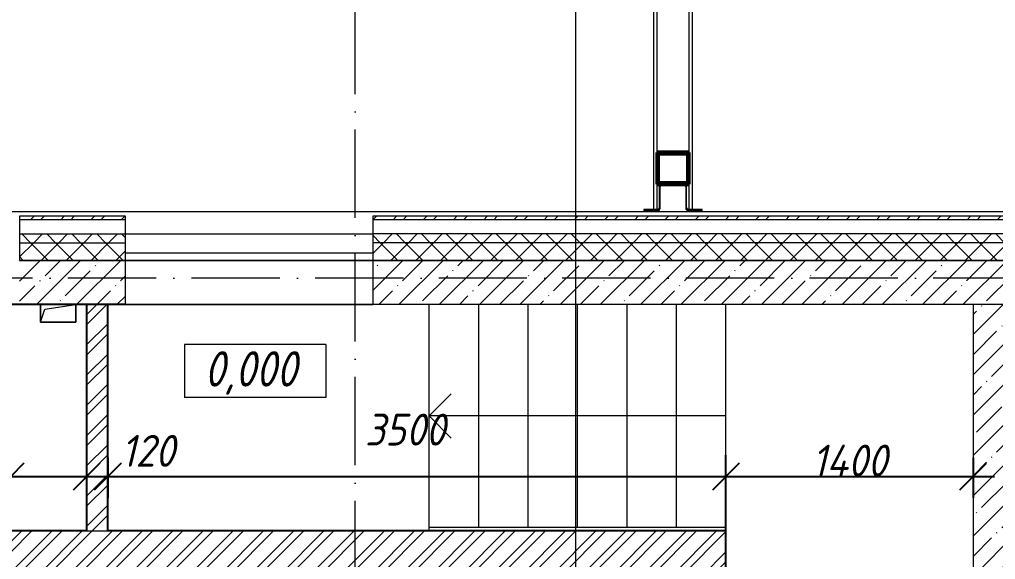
# Model space of a CAD drawing. Header units: millimetres. Extents: x -356862 to 418287, y 0 to 839748.
# Drawn here: x -79401 to -73874, y 628706 to 631760 of the extents above; entities that cross this region are included whole.
import ezdxf

# ---------------------------------------------------------------- set-up
doc = ezdxf.new("R2010")
doc.units = ezdxf.units.MM
doc.linetypes.add('50_200_ШТРИХ_1Т_ш5_п1_п1_', pattern=[700, 500, -100, 0, -100])
for name, color, linetype, lineweight in [('A-____-____-DIMS', 7, 'Continuous', 9), ('A-DOOR-____-OTLN', 7, 'Continuous', 9), ('A-FLOR-____-OTLN', 7, 'Continuous', 9), ('A-GENM-____-OTLN', 7, 'Continuous', 9), ('A-WALL-____-MCUT', 7, 'Continuous', 13), ('A-WALL-____-MCUT-3', 7, 'Continuous', 9), ('A-WALL-____-OTLN', 7, 'Continuous', 9), ('G-____-____-DIMS', 7, 'Continuous', 9), ('S-BEAM-____-MCUT', 7, 'Continuous', 53), ('S-BEAM-____-OTLN', 7, 'Continuous', 9), ('S-GRID-____-OTLN-1', 7, '50_200_ШТРИХ_1Т_ш5_п1_п1_', 9), ('S-STRS-____-OTLN-1', 7, 'Continuous', 9)]:
    doc.layers.add(name, color=color, linetype=linetype, lineweight=lineweight)
for name, color, linetype, lineweight, true_color in [('A-DOOR-____-OTLN-1', 7, 'Continuous', 9, 0xffffff), ('A-WALL-____-MCUT-10', 7, 'Continuous', 9, 0x000000), ('A-WALL-____-MCUT-6', 7, 'Continuous', 25, 0x000000), ('A-WALL-____-MCUT-7', 7, 'Continuous', 9, 0x000000), ('A-WALL-____-PATT-2', 7, 'Continuous', 9, 0x787878), ('A-WALL-____-PATT-6', 7, 'Continuous', 9, 0x000000), ('A-WALL-FNSH-MCUT-3', 7, 'Continuous', 9, 0x000000), ('G-____-____-SYMB-1', 9, 'Continuous', 9, 0x808080)]:
    doc.layers.add(name, color=color, linetype=linetype, lineweight=lineweight, true_color=true_color)
doc.styles.add('ISOCPEUR_I_10', font='isocpeui.ttf', dxfattribs={"width": 0.9, "height": 180})
doc.styles.add('ISOCPEUR_I_14', font='isocpeui.ttf', dxfattribs={"width": 0.9, "height": 180})
doc.styles.add('ISOCPEUR_I_2', font='isocpeui.ttf', dxfattribs={"width": 0.85, "height": 2.3})
doc.dimstyles.new('ISO-1_8_0_9К_СРЕДНИЙ_Кладочные_4', dxfattribs={"dimscale": 304.8, "dimtxt": 179.276612, "dimasz": 0.492126, "dimexe": 0.393701, "dimexo": 0, "dimgap": 0, "dimtad": 1, "dimdec": 3, "dimrnd": 0.001, "dimdsep": 46, "dimtxsty": 'ISOCPEUR_I_10', "dimblk1": 'OBLIQUE', "dimblk2": 'OBLIQUE', "dimsah": 1, "dimcen": 0.09, "dimdle": 0.393701, "dimazin": 0, "dimtfac": 1, "dimtdec": 4, "dimtix": 1, "dimtmove": 1, "dimatfit": 3, "dimfxl": 1, "dimtvp": 1, "dimtolj": 1, "dimtzin": 0, "dimarcsym": 2})
doc.dimstyles.new('ISO-1_8_0_9К_СРЕДНИЙ_Кладочные_5', dxfattribs={"dimscale": 304.8, "dimtxt": 179.276612, "dimasz": 0.492126, "dimexe": 0.393701, "dimexo": 0, "dimgap": 0, "dimtad": 1, "dimdec": 3, "dimrnd": 0.001, "dimdsep": 46, "dimtxsty": 'ISOCPEUR_I_10', "dimblk1": 'OBLIQUE', "dimblk2": 'OBLIQUE', "dimsah": 1, "dimcen": 0.09, "dimdle": 0.393701, "dimazin": 0, "dimtfac": 1, "dimtdec": 4, "dimtix": 1, "dimtmove": 2, "dimatfit": 3, "dimfxl": 1, "dimtvp": 1, "dimtolj": 1, "dimtzin": 0, "dimarcsym": 2})
doc.dimstyles.new('ISO-1_8_0_9К_СРЕДНИЙ_Кладочные_6', dxfattribs={"dimscale": 304.8, "dimtxt": 179.276612, "dimasz": 0.492126, "dimexe": 0.393701, "dimexo": 0, "dimgap": 0, "dimtad": 1, "dimdec": 3, "dimrnd": 0.001, "dimdsep": 46, "dimtxsty": 'ISOCPEUR_I_14', "dimblk1": 'OBLIQUE', "dimblk2": 'OBLIQUE', "dimsah": 1, "dimcen": 0.09, "dimdle": 0.393701, "dimazin": 0, "dimtfac": 1, "dimtdec": 4, "dimtix": 1, "dimtmove": 0, "dimatfit": 3, "dimfxl": 1, "dimtvp": 1, "dimtolj": 1, "dimtzin": 0, "dimarcsym": 2})
pattern_1 = [(45, (-175000.74, 544716.51), (-85.53659, 85.53659), []), (45, (-174943.71, 544716.51), (-85.53659, 85.53659), [])]
pattern_2 = [(45, (-175000.74, 544716.51), (-114.04925, 114.04925), []), (45, (-174886.69, 544716.51), (-114.04925, 114.04925), [201.612, -40.322, 3.353, -36.97])]
pattern_3 = [(45, (-175000.74, 544716.51), (-70.71068, 70.71068), []), (135, (-175000.74, 544716.51), (-70.71068, -70.71068), [])]

# ---------------------------------------------------------------- blocks, each defined once
blk = doc.blocks.new('Проем_Дверь_Прямоугольный - 1400х2400h_дверные проемы-27126712-АР1_Кладочный план 1 этажа в осях 1-64_Ю-ЯЯ')
at = {"layer": 'A-DOOR-____-OTLN-1'}
for p, q in [((700, 125), (-700, 125)), ((700, -125), (-700, -125))]:
    blk.add_line(p, q, dxfattribs=at)
blk = doc.blocks.new('Каркас несущий 3 - Каркас несущий 1-27570357-АР1_Кладочный план 1 этажа в осях 1-64_Ю-ЯЯ')
at = {"layer": 'S-BEAM-____-MCUT'}
for p, q in [((99210.3, 86292), (99210.3, 86112)), ((99390.3, 86292), (99210.3, 86292)), ((99216.3, 86286), (99384.3, 86286)), ((99216.3, 86118), (99216.3, 86286)), ((99384.3, 86286), (99384.3, 86118)), ((99390.3, 86112), (99390.3, 86292)), ((99210.3, 86112), (99390.3, 86112)), ((99384.3, 86118), (99216.3, 86118))]:
    blk.add_line(p, q, dxfattribs=at)
blk = doc.blocks.new('_Загрузка_Элементы крепления фасадных ламелей1 - _Загрузка_Элементы крепления фасадных ламелей-27570536-АР1_Кладочный план 1 этажа в осях 1-64_Ю-ЯЯ')
at = {"layer": 'S-BEAM-____-OTLN'}
for p, q in [((99237.1, 86108.9), (99362.9, 86108.9)), ((99237.1, 86107), (99362.9, 86107)), ((99222.7, 86099.4), (99222.7, 85978.5)), ((99227.7, 85978.4), (99227.7, 86099.3)), ((99372.3, 86099.3), (99372.3, 85978.4)), ((99377.3, 85978.5), (99377.3, 86099.4)), ((99213.1, 85968.9), (99135, 85968.9)), ((99135, 85968.9), (99135, 85963.9)), ((99135, 85963.9), (99213.2, 85963.9)), ((99135, 85963.9), (99135, 85962)), ((99135, 85962), (99213.2, 85962)), ((99227.7, 85976.6), (99227.7, 85978.4)), ((99372.3, 85978.4), (99372.3, 85976.6)), ((99386.8, 85963.9), (99465, 85963.9)), ((99386.8, 85962), (99465, 85962)), ((99465, 85968.9), (99386.9, 85968.9)), ((99465, 85963.9), (99465, 85968.9)), ((99465, 85962), (99465, 85963.9))]:
    blk.add_line(p, q, dxfattribs=at)
for centre, radius, start, end in [((99237.7, 86098.9), 15, 121.1832, 178.1584), ((99237.7, 86098.9), 10, 93.3015, 177.7445), ((99237.7, 86097.1), 10, 93.3015, 177.7445), ((99362.3, 86098.9), 10, 2.2555, 86.6985), ((99362.3, 86097.1), 10, 2.2555, 86.6985), ((99362.3, 86098.9), 15, 1.8416, 58.8168), ((99212.7, 85978.8), 10, 272.2555, 357.7445), ((99212.7, 85978.8), 15, 271.8416, 358.1584), ((99212.7, 85977), 15, 271.8416, 358.1584), ((99387.3, 85978.8), 15, 181.8416, 268.1584), ((99387.3, 85977), 15, 181.8416, 268.1584), ((99387.3, 85978.8), 10, 182.2555, 267.7445)]:
    blk.add_arc(centre, radius, start, end, dxfattribs=at)
blk = doc.blocks.new('Каркас несущий 5 - Каркас несущий 2-27570770-АР1_Кладочный план 1 этажа в осях 1-64_Ю-ЯЯ')
at = {"layer": 'S-BEAM-____-OTLN'}
for p, q in [((99190, 89546.9), (99190, 85968.9)), ((99190, 89546.9), (99191, 89546.9)), ((99191, 89546.9), (99209, 89546.9)), ((99209, 89546.9), (99210, 89546.9)), ((99210, 85968.7), (99210, 89546.9)), ((99390, 89546.9), (99390, 89322)), ((99390, 89546.9), (99391, 89546.9)), ((99391, 89546.9), (99409, 89546.9)), ((99409, 89546.9), (99410, 89546.9)), ((99410, 85968.9), (99410, 89546.9)), ((99390, 89142.1), (99390, 86292)), ((99390, 86112), (99390, 85968.7))]:
    blk.add_line(p, q, dxfattribs=at)
blk = doc.blocks.new('AR_Отверстие прямоугольное _в плите_ - AR_Отверстие прямоугольное _в плите_-V235-АР1_Кладочный план 1 этажа в осях 1-64_Ю-ЯЯ')
at = {"layer": 'A-GENM-____-OTLN'}
for p, q in [((100, 50), (-100, 50)), ((-100, 50), (-100, -50)), ((-100, -50), (-75, 25)), ((-75, 25), (100, 50)), ((100, -50), (100, 50)), ((-100, -50), (100, -50))]:
    blk.add_line(p, q, dxfattribs=at)
blk = doc.blocks.new('_Oblique')
at = {"color": 0, "linetype": 'ByBlock', "lineweight": -2}
blk.add_line((-0.5, -0.5), (0.5, 0.5), dxfattribs=at)
blk = doc.blocks.new('*D12722')
at = {"layer": 'A-____-____-DIMS', "color": 0, "lineweight": -2, "transparency": 16777216}
for p, q in [((-79450.7, 628867.6), (-79450.7, 629295)), ((-81500.7, 629281), (-81500.7, 629055)), ((-81620.7, 629175), (-79330.7, 629175))]:
    blk.add_line(p, q, dxfattribs=at)
at = {"layer": 'Defpoints', "color": 0, "transparency": 16777216}
for p in [(-81500.7, 629281), (-79450.7, 629175), (-79450.7, 628867.6)]:
    blk.add_point(p, dxfattribs=at)
at = {"layer": 'A-____-____-DIMS', "color": 0, "lineweight": -2, "transparency": 16777216, "xscale": 150, "yscale": 150, "zscale": 150, "rotation": 180}
blk.add_blockref('_Oblique', (-81500.7, 629175), dxfattribs=at)
at = {"layer": 'A-____-____-DIMS', "color": 0, "lineweight": -2, "transparency": 16777216, "xscale": 150, "yscale": 150, "zscale": 150}
blk.add_blockref('_Oblique', (-79450.7, 629175), dxfattribs=at)
at = {"layer": 'A-____-____-DIMS', "color": 0, "transparency": 16777216, "insert": (-80860.5, 629530.1), "char_height": 180, "width": 546.104, "attachment_point": 1, "line_spacing_factor": 1.149209, "style": 'ISOCPEUR_I_10'}
blk.add_mtext('\\A1;2050', dxfattribs=at)
blk = doc.blocks.new('*D12723')
at = {"layer": 'A-____-____-DIMS', "color": 0, "lineweight": -2, "transparency": 16777216}
for p, q in [((-79450.7, 628867.6), (-79450.7, 629295)), ((-79020.7, 629281), (-79020.7, 629055)), ((-79570.7, 629175), (-78900.7, 629175))]:
    blk.add_line(p, q, dxfattribs=at)
at = {"layer": 'Defpoints', "color": 0, "transparency": 16777216}
for p in [(-79020.7, 629281), (-79020.7, 629175), (-79450.7, 628867.6)]:
    blk.add_point(p, dxfattribs=at)
at = {"layer": 'A-____-____-DIMS', "color": 0, "lineweight": -2, "transparency": 16777216, "xscale": 150, "yscale": 150, "zscale": 150, "rotation": 180}
blk.add_blockref('_Oblique', (-79450.7, 629175), dxfattribs=at)
at = {"layer": 'A-____-____-DIMS', "color": 0, "lineweight": -2, "transparency": 16777216, "xscale": 150, "yscale": 150, "zscale": 150}
blk.add_blockref('_Oblique', (-79020.7, 629175), dxfattribs=at)
at = {"layer": 'A-____-____-DIMS', "color": 0, "transparency": 16777216, "insert": (-79859.8, 629410.1), "char_height": 180, "width": 426.127, "attachment_point": 1, "line_spacing_factor": 1.149209, "style": 'ISOCPEUR_I_10'}
blk.add_mtext('\\A1;430', dxfattribs=at)
blk = doc.blocks.new('*D12724')
at = {"layer": 'A-____-____-DIMS', "color": 0, "lineweight": -2, "transparency": 16777216}
for p, q in [((-79020.7, 629281), (-79020.7, 629055)), ((-78900.7, 629281), (-78900.7, 629055)), ((-79140.7, 629175), (-78780.7, 629175))]:
    blk.add_line(p, q, dxfattribs=at)
at = {"layer": 'Defpoints', "color": 0, "transparency": 16777216}
for p in [(-79020.7, 629281), (-78900.7, 629281), (-78900.7, 629175)]:
    blk.add_point(p, dxfattribs=at)
at = {"layer": 'A-____-____-DIMS', "color": 0, "lineweight": -2, "transparency": 16777216, "xscale": 150, "yscale": 150, "zscale": 150, "rotation": 180}
blk.add_blockref('_Oblique', (-79020.7, 629175), dxfattribs=at)
at = {"layer": 'A-____-____-DIMS', "color": 0, "lineweight": -2, "transparency": 16777216, "xscale": 150, "yscale": 150, "zscale": 150}
blk.add_blockref('_Oblique', (-78900.7, 629175), dxfattribs=at)
at = {"layer": 'A-____-____-DIMS', "color": 0, "transparency": 16777216, "insert": (-78824.9, 629410.1), "char_height": 180, "width": 368.207, "attachment_point": 1, "line_spacing_factor": 1.149209, "style": 'ISOCPEUR_I_10'}
blk.add_mtext('\\A1;120', dxfattribs=at)
blk = doc.blocks.new('*D12725')
at = {"layer": 'A-____-____-DIMS', "color": 0, "lineweight": -2, "transparency": 16777216}
for p, q in [((-75400.7, 628867.6), (-75400.7, 629295)), ((-78900.7, 629281), (-78900.7, 629055)), ((-79020.7, 629175), (-75280.7, 629175))]:
    blk.add_line(p, q, dxfattribs=at)
at = {"layer": 'Defpoints', "color": 0, "transparency": 16777216}
for p in [(-78900.7, 629281), (-75400.7, 629175), (-75400.7, 628867.6)]:
    blk.add_point(p, dxfattribs=at)
at = {"layer": 'A-____-____-DIMS', "color": 0, "lineweight": -2, "transparency": 16777216, "xscale": 150, "yscale": 150, "zscale": 150, "rotation": 180}
blk.add_blockref('_Oblique', (-78900.7, 629175), dxfattribs=at)
at = {"layer": 'A-____-____-DIMS', "color": 0, "lineweight": -2, "transparency": 16777216, "xscale": 150, "yscale": 150, "zscale": 150}
blk.add_blockref('_Oblique', (-75400.7, 629175), dxfattribs=at)
at = {"layer": 'A-____-____-DIMS', "color": 0, "transparency": 16777216, "insert": (-77444.8, 629530.1), "char_height": 180, "width": 546.104, "attachment_point": 1, "line_spacing_factor": 1.149209, "style": 'ISOCPEUR_I_10'}
blk.add_mtext('\\A1;3500', dxfattribs=at)
blk = doc.blocks.new('*D12726')
at = {"layer": 'A-____-____-DIMS', "color": 0, "lineweight": -2, "transparency": 16777216}
for p, q in [((-75400.7, 628867.6), (-75400.7, 629295)), ((-74000.7, 629281), (-74000.7, 629055)), ((-75520.7, 629175), (-73880.7, 629175))]:
    blk.add_line(p, q, dxfattribs=at)
at = {"layer": 'Defpoints', "color": 0, "transparency": 16777216}
for p in [(-74000.7, 629281), (-74000.7, 629175), (-75400.7, 628867.6)]:
    blk.add_point(p, dxfattribs=at)
at = {"layer": 'A-____-____-DIMS', "color": 0, "lineweight": -2, "transparency": 16777216, "xscale": 150, "yscale": 150, "zscale": 150, "rotation": 180}
blk.add_blockref('_Oblique', (-75400.7, 629175), dxfattribs=at)
at = {"layer": 'A-____-____-DIMS', "color": 0, "lineweight": -2, "transparency": 16777216, "xscale": 150, "yscale": 150, "zscale": 150}
blk.add_blockref('_Oblique', (-74000.7, 629175), dxfattribs=at)
at = {"layer": 'A-____-____-DIMS', "color": 0, "transparency": 16777216, "insert": (-74700.7, 629265), "char_height": 180, "width": 521.281, "attachment_point": 5, "style": 'ISOCPEUR_I_14'}
blk.add_mtext('\\A1;1400', dxfattribs=at)
blk = doc.blocks.new('*D12729')
at = {"layer": 'A-____-____-DIMS', "color": 0, "lineweight": -2, "transparency": 16777216}
for p, q in [((-79881.1, 628747.6), (-79881.1, 630267.6)), ((-78800.7, 630147.6), (-80001.1, 630147.6)), ((-79450.7, 628867.6), (-80001.1, 628867.6))]:
    blk.add_line(p, q, dxfattribs=at)
at = {"layer": 'Defpoints', "color": 0, "transparency": 16777216}
for p in [(-79881.1, 630147.6), (-78800.7, 630147.6), (-79450.7, 628867.6)]:
    blk.add_point(p, dxfattribs=at)
at = {"layer": 'A-____-____-DIMS', "color": 0, "lineweight": -2, "transparency": 16777216, "xscale": 150, "yscale": 150, "zscale": 150}
for p, rotation in [((-79881.1, 630147.6), 90), ((-79881.1, 628867.6), 270)]:
    blk.add_blockref('_Oblique', p, dxfattribs=dict(at, rotation=rotation))
at = {"layer": 'A-____-____-DIMS', "color": 0, "transparency": 16777216, "insert": (-79971.1, 629507.6), "char_height": 180, "width": 504.733, "attachment_point": 5, "rotation": 90, "style": 'ISOCPEUR_I_14'}
blk.add_mtext('\\A1;1280', dxfattribs=at)
blk = doc.blocks.new('Высотные отметки - 9_5х3_5_h_-17668430-АР1_Кладочный план 1 этажа в осях 1-64_Ю-ЯЯ')
at = {"layer": 'G-____-____-DIMS'}
for p, q in [((-4, 3), (-4, 0)), ((4, 3), (-4, 3)), ((4, 3), (4, 0)), ((4, 0), (-4, 0))]:
    blk.add_line(p, q, dxfattribs=at)

msp = doc.modelspace()

# ---------------------------------------------------------------- hatches: boundary and pattern name
at = {"layer": 'A-WALL-____-PATT-2'}
h = msp.add_hatch(dxfattribs=at)
h.set_pattern_fill('FP_3', color=256, style=0, pattern_type=2)
h.set_pattern_definition(pattern_1)
h.paths.add_polyline_path([(-85990.7357, 630627.5526), (-85750.7357, 630627.5526), (-85750.7357, 630647.5526), (-85990.7357, 630647.5526)], flags=0)
h.paths.add_polyline_path([(-73500.7357, 630627.5526), (-73500.7357, 630647.5526), (-77400.7357, 630647.5526), (-77400.7357, 630627.5526), (-73520.7357, 630627.5526)], flags=0)
h.paths.add_polyline_path([(-84000.7357, 630627.5526), (-84000.7357, 630647.5526), (-84350.7357, 630647.5526), (-84350.7357, 630627.5526)], flags=0)
h.paths.add_polyline_path([(-81500.7357, 630627.5526), (-81500.7357, 630647.5526), (-82200.7357, 630647.5526), (-82200.7357, 630627.5526)], flags=0)
h.paths.add_polyline_path([(-79400.7357, 630627.5526), (-78800.7357, 630627.5526), (-78800.7357, 630647.5526), (-79400.7357, 630647.5526)], flags=0)
h = msp.add_hatch(dxfattribs=at)
h.set_pattern_fill('FP_1', color=256, style=0, pattern_type=2)
h.set_pattern_definition(pattern_3)
h.paths.add_polyline_path([(-75153.5466, 630497.5526), (-73650.7357, 630497.5526), (-73650.7357, 630547.5526), (-77400.7357, 630547.5526), (-77400.7357, 630497.5526), (-75595.4127, 630497.5526)], flags=0)
h.paths.add_polyline_path([(-85990.7357, 630497.5526), (-85750.7357, 630497.5526), (-85750.7357, 630547.5526), (-85990.7357, 630547.5526)], flags=0)
h.paths.add_polyline_path([(-81500.7357, 630497.5526), (-81500.7357, 630547.5526), (-82200.7357, 630547.5526), (-82200.7357, 630497.5526)], flags=0)
h.paths.add_polyline_path([(-84350.7357, 630497.5526), (-84000.7357, 630497.5526), (-84000.7357, 630547.5526), (-84350.7357, 630547.5526)], flags=0)
h.paths.add_polyline_path([(-78800.7357, 630497.5526), (-78800.7357, 630547.5526), (-79400.7357, 630547.5526), (-79400.7357, 630497.5526)], flags=0)
h = msp.add_hatch(dxfattribs=at)
h.set_pattern_fill('FP_1', color=256, style=0, pattern_type=2)
h.set_pattern_definition(pattern_3)
h.paths.add_polyline_path([(-73750.7357, 630397.5526), (-73750.7357, 630497.5526), (-77400.7357, 630497.5526), (-77400.7357, 630397.5526), (-74269.8145, 630397.5526)], flags=0)
h.paths.add_polyline_path([(-81500.7357, 630397.5526), (-81500.7357, 630497.5526), (-82200.7357, 630497.5526), (-82200.7357, 630403.5526), (-82125.7357, 630403.5526), (-82125.7357, 630397.5526), (-82000.7357, 630397.5526)], flags=0)
h.paths.add_polyline_path([(-78800.7357, 630397.5526), (-78800.7357, 630497.5526), (-79400.7357, 630497.5526), (-79400.7357, 630397.5526)], flags=0)
h.paths.add_polyline_path([(-85990.7357, 630397.5526), (-85750.7357, 630397.5526), (-85750.7357, 630497.5526), (-85990.7357, 630497.5526)], flags=0)
h.paths.add_polyline_path([(-84075.7357, 630397.5526), (-84075.7357, 630403.5526), (-84000.7357, 630403.5526), (-84000.7357, 630497.5526), (-84350.7357, 630497.5526), (-84350.7357, 630403.5526), (-84275.7357, 630403.5526), (-84275.7357, 630397.5526)], flags=0)
h = msp.add_hatch(dxfattribs=at)
h.set_pattern_fill('FP_2', color=256, style=0, pattern_type=2)
h.set_pattern_definition(pattern_2)
h.paths.add_polyline_path([(-74269.8145, 630147.5526), (-73750.7357, 630147.5526), (-73750.7357, 630397.5526), (-77400.7357, 630397.5526), (-77400.7357, 630147.5526), (-75153.5466, 630147.5526)], flags=0)
h.paths.add_polyline_path([(-79400.7357, 630147.5526), (-78800.7357, 630147.5526), (-78800.7357, 630397.5526), (-79400.7357, 630397.5526)], flags=0)
h = msp.add_hatch(dxfattribs=at)
h.set_pattern_fill('FP_2', color=256, style=0, pattern_type=2)
h.set_pattern_definition(pattern_2)
h.paths.add_polyline_path([(-73750.7357, 626747.5526), (-73750.7357, 630147.5526), (-74000.7357, 630147.5526), (-74000.7357, 626747.5526)], flags=0)
at = {"layer": 'A-WALL-____-PATT-6'}
h = msp.add_hatch(dxfattribs=at)
h.set_pattern_fill('FP_3', color=256, style=0, pattern_type=2)
h.set_pattern_definition(pattern_1)
h.paths.add_polyline_path([(-79020.7357, 628867.5526), (-78900.7357, 628867.5526), (-78900.7357, 630147.5526), (-79020.7357, 630147.5526), (-79020.7357, 629387.7162)], flags=0)
h = msp.add_hatch(dxfattribs=at)
h.set_pattern_fill('FP_3', color=256, style=0, pattern_type=2)
h.set_pattern_definition(pattern_1)
h.paths.add_polyline_path([(-75400.7357, 628617.5526), (-75400.7357, 628867.5526), (-79450.7357, 628867.5526), (-79450.7357, 628617.5526), (-76037.2788, 628617.5526)], flags=0)

# ---------------------------------------------------------------- linework, layer by layer
at = {"layer": 'A-FLOR-____-OTLN'}
for p, q in [((-89175.7357, 630674.5526), (-72984.4058, 630674.5526)), ((-77400.7357, 630437.5526), (-78800.7357, 630437.5526)), ((-79282.7584, 630147.2051), (-79082.7584, 630147.2051)), ((-79282.7584, 630047.2051), (-79282.7584, 630147.2051)), ((-79082.7584, 630147.2051), (-79082.7584, 630047.2051)), ((-78800.7357, 630147.5526), (-78900.7357, 630147.2051)), ((-77080.7357, 630147.2051), (-77400.7357, 630147.5526)), ((-77080.7357, 628867.5526), (-77080.7357, 630147.2051)), ((-79082.7584, 630047.2051), (-79282.7584, 630047.2051))]:
    msp.add_line(p, q, dxfattribs=at)
at = {"layer": 'A-WALL-____-MCUT'}
for p, q in [((-78800.7357, 630627.5526), (-79400.7357, 630627.5526)), ((-79400.7357, 630627.5526), (-79400.7357, 630397.5526)), ((-78800.7357, 630397.5526), (-78800.7357, 630627.5526)), ((-73520.7357, 630627.5526), (-77400.7357, 630627.5526)), ((-77400.7357, 630627.5526), (-77400.7357, 630397.5526)), ((-79400.7357, 630397.5526), (-78800.7357, 630397.5526)), ((-77400.7357, 630397.5526), (-73750.7357, 630397.5526))]:
    msp.add_line(p, q, dxfattribs=at)
at = {"layer": 'A-WALL-____-MCUT-10'}
msp.add_line((-79020.7357, 628867.5526), (-78900.7357, 628867.5526), dxfattribs=at)
at = {"layer": 'A-WALL-____-MCUT-3'}
for p, q in [((-78800.7357, 630397.5526), (-79400.7357, 630397.5526)), ((-78800.7357, 630147.5526), (-78800.7357, 630397.5526)), ((-73750.7357, 630397.5526), (-77400.7357, 630397.5526)), ((-77400.7357, 630397.5526), (-77400.7357, 630147.5526)), ((-79400.7357, 630147.5526), (-78800.7357, 630147.5526)), ((-73750.7357, 630147.5526), (-77400.7357, 630147.5526)), ((-74000.7357, 630147.5526), (-74000.7357, 626747.5526))]:
    msp.add_line(p, q, dxfattribs=at)
at = {"layer": 'A-WALL-____-MCUT-6'}
for p, q in [((-79020.7357, 630147.5526), (-79020.7357, 628867.5526)), ((-78900.7357, 628867.5526), (-78900.7357, 630147.5526)), ((-79020.7357, 628867.5526), (-79450.7357, 628867.5526)), ((-75400.7357, 628867.5526), (-78900.7357, 628867.5526)), ((-75400.7357, 628617.5526), (-75400.7357, 628867.5526))]:
    msp.add_line(p, q, dxfattribs=at)
at = {"layer": 'A-WALL-____-MCUT-7'}
for p, q in [((-79400.7357, 630547.5526), (-78800.7357, 630547.5526)), ((-73600.7357, 630547.5526), (-77400.7357, 630547.5526)), ((-79400.7357, 630497.5526), (-78800.7357, 630497.5526)), ((-73650.7357, 630497.5526), (-77400.7357, 630497.5526))]:
    msp.add_line(p, q, dxfattribs=at)
at = {"layer": 'A-WALL-____-OTLN'}
for p, q in [((-78800.7357, 630547.5526), (-77400.7357, 630547.5526)), ((-77400.7357, 630397.5526), (-78800.7357, 630397.5526)), ((-78800.7357, 630397.5526), (-77400.7357, 630397.5526)), ((-77400.7357, 630147.5526), (-78800.7357, 630147.5526))]:
    msp.add_line(p, q, dxfattribs=at)
at = {"layer": 'A-WALL-FNSH-MCUT-3'}
for p, q in [((-78800.7357, 630647.5526), (-79400.7357, 630647.5526)), ((-79400.7357, 630647.5526), (-79400.7357, 630627.5526)), ((-78800.7357, 630627.5526), (-78800.7357, 630647.5526)), ((-73500.7357, 630647.5526), (-77400.7357, 630647.5526)), ((-77400.7357, 630647.5526), (-77400.7357, 630627.5526))]:
    msp.add_line(p, q, dxfattribs=at)
at = {"layer": 'G-____-____-SYMB-1'}
msp.add_line((-76252.5357, 632307.6488), (-76252.5357, 590122.8368), dxfattribs=at)
at = {"layer": 'S-GRID-____-OTLN-1'}
for p, q in [((-77500.7357, 594233.193), (-77500.7357, 635609.362)), ((-70926.3291, 630297.5526), (-179669.5059, 630297.5526))]:
    msp.add_line(p, q, dxfattribs=at)
at = {"layer": 'S-STRS-____-OTLN-1'}
for p, q in [((-77080.7357, 628887.2051), (-77080.7357, 630147.2051)), ((-76800.7357, 630147.2051), (-77080.7357, 630147.2051)), ((-76520.7357, 630147.2051), (-76800.7357, 630147.2051)), ((-76800.7357, 628887.2051), (-76800.7357, 630147.2051)), ((-76800.7357, 628887.2051), (-76800.7357, 630147.2051)), ((-76240.7357, 630147.2051), (-76520.7357, 630147.2051)), ((-76520.7357, 628887.2051), (-76520.7357, 630147.2051)), ((-76520.7357, 628887.2051), (-76520.7357, 630147.2051)), ((-75960.7357, 630147.2051), (-76240.7357, 630147.2051)), ((-76240.7357, 628887.2051), (-76240.7357, 630147.2051)), ((-76240.7357, 628887.2051), (-76240.7357, 630147.2051)), ((-75680.7357, 630147.2051), (-75960.7357, 630147.2051)), ((-75960.7357, 628887.2051), (-75960.7357, 630147.2051)), ((-75960.7357, 628887.2051), (-75960.7357, 630147.2051)), ((-75400.7357, 630147.2051), (-75680.7357, 630147.2051)), ((-75680.7357, 628887.2051), (-75680.7357, 630147.2051)), ((-75680.7357, 628887.2051), (-75680.7357, 630147.2051)), ((-74000.7357, 630147.2051), (-75400.7357, 630147.2051)), ((-75400.7357, 628887.2051), (-75400.7357, 630147.2051)), ((-75400.7357, 628887.2051), (-75400.7357, 630147.2051)), ((-77080.7357, 629517.2051), (-76955.7357, 629642.2051)), ((-76800.7357, 629517.2051), (-77080.7357, 629517.2051)), ((-77080.7357, 629517.2051), (-76955.7357, 629392.2051)), ((-76520.7357, 629517.2051), (-76800.7357, 629517.2051)), ((-76240.7357, 629517.2051), (-76520.7357, 629517.2051)), ((-75960.7357, 629517.2051), (-76240.7357, 629517.2051)), ((-75680.7357, 629517.2051), (-75960.7357, 629517.2051)), ((-75400.7357, 629517.2051), (-75680.7357, 629517.2051)), ((-76800.7357, 628887.2051), (-77080.7357, 628887.2051)), ((-76520.7357, 628887.2051), (-76800.7357, 628887.2051)), ((-76240.7357, 628887.2051), (-76520.7357, 628887.2051)), ((-75960.7357, 628887.2051), (-76240.7357, 628887.2051)), ((-75680.7357, 628887.2051), (-75960.7357, 628887.2051)), ((-75400.7357, 628887.2051), (-75680.7357, 628887.2051)), ((-75400.7357, 628887.2051), (-75400.7357, 628867.5526))]:
    msp.add_line(p, q, dxfattribs=at)

# ---------------------------------------------------------------- block references
at = {"layer": 'A-DOOR-____-OTLN', "rotation": 180}
msp.add_blockref('Проем_Дверь_Прямоугольный - 1400х2400h_дверные проемы-27126712-АР1_Кладочный план 1 этажа в осях 1-64_Ю-ЯЯ', (-78100.7357, 630272.5526), dxfattribs=at)
at = {"layer": 'A-GENM-____-OTLN'}
msp.add_blockref('AR_Отверстие прямоугольное _в плите_ - AR_Отверстие прямоугольное _в плите_-V235-АР1_Кладочный план 1 этажа в осях 1-64_Ю-ЯЯ', (-79182.7584, 630097.2051), dxfattribs=at)
at = {"layer": 'G-____-____-DIMS', "xscale": 99.99999999999993, "yscale": 99.99999999999993, "zscale": 99.99999999999993}
msp.add_blockref('Высотные отметки - 9_5х3_5_h_-17668430-АР1_Кладочный план 1 этажа в осях 1-64_Ю-ЯЯ', (-78066.9146, 629622.3266), dxfattribs=at)
at = {"layer": 'S-BEAM-____-OTLN'}
for name in ['Каркас несущий 5 - Каркас несущий 2-27570770-АР1_Кладочный план 1 этажа в осях 1-64_Ю-ЯЯ', 'Каркас несущий 3 - Каркас несущий 1-27570357-АР1_Кладочный план 1 этажа в осях 1-64_Ю-ЯЯ', '_Загрузка_Элементы крепления фасадных ламелей1 - _Загрузка_Элементы крепления фасадных ламелей-27570536-АР1_Кладочный план 1 этажа в осях 1-64_Ю-ЯЯ']:
    msp.add_blockref(name, (-175000.7357, 544716.5106), dxfattribs=at)

# ---------------------------------------------------------------- texts
at = {"layer": 'G-____-____-DIMS', "insert": (-78353.7476, 629883.6177), "char_height": 200, "width": 688.399425, "attachment_point": 1, "line_spacing_factor": 1.149209, "style": 'ISOCPEUR_I_2'}
msp.add_mtext('0,000', dxfattribs=at)

# ---------------------------------------------------------------- dimensions: what is measured, and where the dimension line sits
at = {"layer": 'A-____-____-DIMS'}
dim = msp.add_linear_dim(base=(-79881.105, 630147.5526), p1=(-79450.7357, 628867.5526), p2=(-78800.7357, 630147.5526), angle=90, dimstyle='ISO-1_8_0_9К_СРЕДНИЙ_Кладочные_6', override={"dimpost": '<>', "dimfxl": 1435.583505}, dxfattribs=at)
dim.commit()
dim.dimension.update_dxf_attribs({"geometry": '*D12729', "text_midpoint": (-79971.105, 629507.5526)})
for base, p1, p2, dimstyle, override, picture, middle in [((-79450.7357, 629174.9819), (-81500.7357, 629281.0479), (-79450.7357, 628867.5526), 'ISO-1_8_0_9К_СРЕДНИЙ_Кладочные_4', {"dimpost": '<>', "dimfxl": 2091.286296}, '*D12722', (-80587.414, 629290.1439)), ((-75400.7357, 629174.9819), (-78900.7357, 629281.0479), (-75400.7357, 628867.5526), 'ISO-1_8_0_9К_СРЕДНИЙ_Кладочные_4', {"dimpost": '<>', "dimfxl": 3524.340842}, '*D12725', (-77171.7311, 629290.1439)), ((-79020.7357, 629174.9819), (-79450.7357, 628867.5526), (-79020.7357, 629281.0479), 'ISO-1_8_0_9К_СРЕДНИЙ_Кладочные_5', {"dimpost": '<>', "dimfxl": 596.555424}, '*D12723', (-79646.72, 629290.1439)), ((-78900.7357, 629174.9819), (-79020.7357, 629281.0479), (-78900.7357, 629281.0479), 'ISO-1_8_0_9К_СРЕДНИЙ_Кладочные_5', {"dimpost": '<>', "dimfxl": 120}, '*D12724', (-78640.7737, 629290.1439))]:
    dim = msp.add_linear_dim(base=base, p1=p1, p2=p2, dimstyle=dimstyle, override=override, dxfattribs=at)
    dim.commit()
    dim.dimension.update_dxf_attribs({"geometry": picture, "text_midpoint": middle, "dimtype": 160})
dim = msp.add_linear_dim(base=(-74000.7357, 629174.9819), p1=(-75400.7357, 628867.5526), p2=(-74000.7357, 629281.0479), dimstyle='ISO-1_8_0_9К_СРЕДНИЙ_Кладочные_6', override={"dimpost": '<>', "dimfxl": 1459.787099}, dxfattribs=at)
dim.commit()
dim.dimension.update_dxf_attribs({"geometry": '*D12726', "text_midpoint": (-74700.7357, 629264.9819)})

doc.saveas('drawing.dxf')
